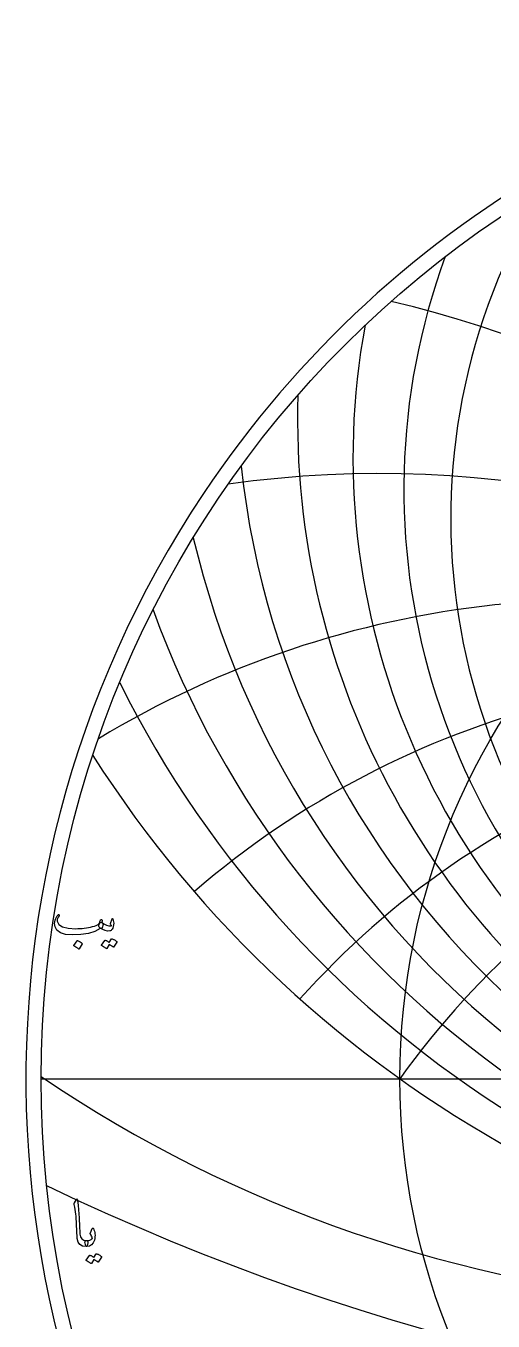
# Model space of a CAD drawing. Header units: millimetres. Extents: x -75 to 75, y -75 to 77.
# Drawn here: x -75.3 to -41.9, y -17.3 to 75.3 of the extents above; entities that cross this region are included whole.
import ezdxf

# ---------------------------------------------------------------- set-up
doc = ezdxf.new("R2010")
doc.units = ezdxf.units.MM
for name, color, linetype in [('CUT_OUTER', 1, 'Continuous'), ('ENGRAVE', 7, 'Continuous'), ('ENGRAVE_FINE', 8, 'Continuous'), ('TEXT', 5, 'Continuous')]:
    doc.layers.add(name, color=color, linetype=linetype)

msp = doc.modelspace()

# ---------------------------------------------------------------- linework, layer by layer
at = {"layer": 'CUT_OUTER'}
for centre, radius, start, end in [((-0.0002, -0.0002), 75.3374, 146.249794, 87.803295), ((-0.0008, 0.0009), 75.3363, 92.195935, 146.250222)]:
    msp.add_arc(centre, radius, start, end, dxfattribs=at)
at = {"layer": 'ENGRAVE'}
msp.add_lwpolyline([(-74.25, 0), (74.25, 0)], dxfattribs=at)
for radius in [74.25, 48.6033]:
    msp.add_circle((0, 0), radius, dxfattribs=at)
for centre, radius, start, end in [((0, 47.1324), 55.9213, 178.212698, 1.787302), ((0, -34.6684), 59.7007, 35.5, 144.5), ((0, -34.6684), 59.7007, 35.5, 144.5), ((0, 68.1393), 83.6973, 212.539417, 327.460583), ((-21.0545, 78.5764), 94.7619, 235.850243, 266.087906)]:
    msp.add_arc(centre, radius, start, end, dxfattribs=at)
at = {"layer": 'ENGRAVE_FINE'}
for centre, radius, start, end in [((0, 40.072), 44.9661, 148.455434, 31.544566), ((0, 42.136), 48.3191, 159.847193, 20.152807), ((-71.1485, -34.6684), 92.8778, 13.290888, 76.348103), ((-71.1485, -34.6684), 92.8778, 13.290888, 76.348103), ((0, 44.4732), 51.9539, 169.577451, 10.422549), ((0, 50.1749), 60.2844, 186.0602, 353.9398), ((-50.0948, -34.6684), 77.9337, 16.979292, 97.948707), ((-50.0948, -34.6684), 77.9337, 16.979292, 97.948707), ((0, 53.6788), 65.1234, 193.308562, 346.691438), ((-34.4682, -34.6684), 68.9364, 20.941525, 121.178865), ((-34.4682, -34.6684), 68.9364, 20.941525, 121.178865), ((0, 57.745), 70.5411, 200.083139, 339.916861), ((-21.7293, -34.6684), 63.5322, 25.266753, 130.864622), ((-21.7293, -34.6684), 63.5322, 25.266753, 130.864622), ((0, 62.5059), 76.6725, 206.471969, 333.528031), ((-10.5268, -34.6684), 60.6217, 30.069347, 138.237961), ((-10.5268, -34.6684), 60.6217, 30.069347, 138.237961), ((0, 145.6412), 170.1393, 244.27222, 295.72778)]:
    msp.add_arc(centre, radius, start, end, dxfattribs=at)
at = {"layer": 'TEXT'}
for points in [[(-69.9087, 11.1671), (-69.9042, 11.1648), (-69.8999, 11.1625), (-69.896, 11.1601), (-69.8923, 11.1578), (-69.8887, 11.1551), (-69.8847, 11.1519), (-69.8805, 11.1481), (-69.8759, 11.1437), (-69.8382, 11.0992), (-69.8232, 11.036), (-69.8312, 10.954), (-69.8619, 10.8533), (-69.8903, 10.7921), (-69.9193, 10.7538), (-69.9488, 10.7383), (-69.979, 10.7456), (-69.9942, 10.7529), (-70.0071, 10.7561), (-70.0176, 10.7552), (-70.0258, 10.7503), (-70.4099, 10.5401), (-70.8689, 10.392), (-71.4029, 10.3059), (-72.0118, 10.2819), (-72.5042, 10.324), (-72.876, 10.4365), (-73.1271, 10.6191), (-73.2577, 10.8721), (-73.2779, 10.9915), (-73.2823, 11.1109), (-73.2709, 11.2304), (-73.2436, 11.3498), (-73.2065, 11.4555), (-73.1605, 11.5524), (-73.1058, 11.6405), (-73.0422, 11.7198), (-73.0302, 11.7298), (-73.0176, 11.7362), (-73.0045, 11.7392), (-72.9907, 11.7386), (-72.9778, 11.733), (-72.9673, 11.7257), (-72.9591, 11.7166), (-72.9532, 11.7058), (-72.9506, 11.6952), (-72.9521, 11.6824), (-72.9576, 11.6671), (-72.9673, 11.6496), (-73.0352, 11.55), (-73.0797, 11.4529), (-73.1008, 11.358), (-73.0984, 11.2655), (-72.9872, 11.0336), (-72.7284, 10.8674), (-72.3221, 10.7667), (-71.7682, 10.7315), (-71.6161, 10.7339), (-71.4644, 10.7409), (-71.3129, 10.7526), (-71.1617, 10.769), (-71.0116, 10.7901), (-70.8637, 10.8158), (-70.7177, 10.8463), (-70.5738, 10.8814), (-70.4342, 10.9212), (-70.3197, 10.961), (-70.2305, 11.0009), (-70.1663, 11.0407), (-70.1416, 11.0618), (-70.1189, 11.0875), (-70.0983, 11.118), (-70.0797, 11.1531), (-70.0623, 11.1923), (-70.0451, 11.2351), (-70.0283, 11.2813), (-70.0118, 11.3311), (-70.0053, 11.3463), (-69.9954, 11.3592), (-69.9819, 11.3697), (-69.9649, 11.3779), (-69.9468, 11.3823), (-69.9298, 11.3814), (-69.914, 11.3753), (-69.8994, 11.3639), (-69.8877, 11.3481), (-69.8806, 11.3287), (-69.8783, 11.3059), (-69.8806, 11.2796)], [(-70.0492, 10.7924), (-70.1002, 10.8407), (-70.1265, 10.9013), (-70.1283, 10.9742), (-70.1055, 11.0594), (-70.056, 11.1358), (-70.0106, 11.1824), (-69.9693, 11.199), (-69.9321, 11.1859), (-69.7565, 11.0697), (-69.5809, 10.988), (-69.4052, 10.9408), (-69.2296, 10.9283), (-69.2234, 10.9294), (-69.219, 10.9329), (-69.2164, 10.9388), (-69.2155, 10.947), (-69.2199, 10.9625), (-69.2331, 10.9856), (-69.255, 11.0164), (-69.2858, 11.0547), (-69.2916, 11.0664), (-69.2951, 11.0781), (-69.2963, 11.0899), (-69.2951, 11.1016), (-69.1827, 11.4248), (-69.1775, 11.437), (-69.171, 11.4458), (-69.1634, 11.4511), (-69.1546, 11.4529), (-69.1458, 11.4514), (-69.1382, 11.447), (-69.1318, 11.4397), (-69.1265, 11.4294), (-69.0914, 11.3243), (-69.0703, 11.2198), (-69.0633, 11.1159), (-69.0703, 11.0126), (-69.0932, 10.8841), (-69.1242, 10.7795), (-69.1634, 10.699), (-69.2108, 10.6425), (-69.2468, 10.6115), (-69.2799, 10.5887), (-69.3101, 10.574), (-69.3373, 10.5676), (-69.4942, 10.5641), (-69.6652, 10.6004), (-69.8502, 10.6765), (-70.0492, 10.7924)], [(-71.6839, 9.865), (-71.6781, 9.8709), (-71.6699, 9.8744), (-71.6593, 9.8756), (-71.6464, 9.8744), (-71.5554, 9.8375), (-71.4696, 9.7924), (-71.3891, 9.7391), (-71.3139, 9.6777), (-71.3066, 9.6683), (-71.3034, 9.6589), (-71.3042, 9.6496), (-71.3092, 9.6402), (-71.5293, 9.2842), (-71.5375, 9.2757), (-71.5481, 9.2737), (-71.561, 9.2781), (-71.5762, 9.2889), (-71.5894, 9.2983), (-71.6101, 9.3123), (-71.6385, 9.3311), (-71.6745, 9.3545), (-71.7188, 9.3826), (-71.7717, 9.4154), (-71.8335, 9.4528), (-71.9041, 9.495), (-71.9134, 9.502), (-71.9181, 9.509), (-71.9181, 9.5161), (-71.9134, 9.5231)], [(-69.2155, 9.9962), (-69.2097, 10.002), (-69.2015, 10.0055), (-69.1909, 10.0067), (-69.178, 10.0055), (-69.1319, 9.9883), (-69.0873, 9.9692), (-69.0441, 9.9485), (-69.0024, 9.9259), (-68.9619, 9.9013), (-68.9222, 9.8744), (-68.8834, 9.8451), (-68.8455, 9.8135), (-68.8382, 9.8038), (-68.835, 9.7936), (-68.8358, 9.7828), (-68.8408, 9.7713), (-69.0656, 9.4154), (-69.0718, 9.4107), (-69.0809, 9.4107), (-69.0929, 9.4154), (-69.1078, 9.4247), (-69.118, 9.4334), (-69.1347, 9.4452), (-69.1578, 9.4603), (-69.1874, 9.4786), (-69.2237, 9.5004), (-69.267, 9.526), (-69.3174, 9.5554), (-69.3748, 9.5887), (-69.5528, 9.3123), (-69.561, 9.3038), (-69.5715, 9.3018), (-69.5844, 9.3062), (-69.5996, 9.317), (-69.6128, 9.3264), (-69.6336, 9.3404), (-69.6619, 9.3592), (-69.698, 9.3826), (-69.7422, 9.4107), (-69.7951, 9.4435), (-69.8569, 9.4809), (-69.9275, 9.5231), (-69.9348, 9.5301), (-69.938, 9.5372), (-69.9371, 9.5442), (-69.9321, 9.5512), (-69.7026, 9.8931), (-69.6968, 9.899), (-69.6886, 9.9025), (-69.678, 9.9037), (-69.6652, 9.9025), (-69.6259, 9.8898), (-69.5879, 9.875), (-69.551, 9.8581), (-69.5153, 9.8393), (-69.4807, 9.8186), (-69.4474, 9.7965), (-69.4152, 9.773), (-69.3841, 9.7479)], [(-71.7213, -8.6241), (-71.7122, -8.61), (-71.7037, -8.6006), (-71.6958, -8.5959), (-71.6885, -8.5959), (-71.6774, -8.6021), (-71.6674, -8.6205), (-71.6587, -8.6513), (-71.6511, -8.6943), (-71.6124, -9.0441), (-71.5808, -9.3676), (-71.5562, -9.6647), (-71.5386, -9.9355), (-71.5274, -10.1671), (-71.517, -10.3746), (-71.5075, -10.5582), (-71.4988, -10.7177), (-71.4914, -10.8533), (-71.4854, -10.9648), (-71.4808, -11.0523), (-71.4777, -11.1159), (-71.4362, -11.3062), (-71.3443, -11.4461), (-71.202, -11.5357), (-71.0094, -11.5749), (-70.9558, -11.5889), (-70.9215, -11.6217), (-70.9066, -11.6733), (-70.911, -11.7435), (-70.933, -11.8542), (-70.9567, -11.9332), (-70.9821, -11.9806), (-71.0094, -11.9964), (-71.2804, -11.9607), (-71.4801, -11.8536), (-71.6083, -11.675), (-71.6651, -11.425), (-71.674, -11.3054), (-71.6821, -11.1855), (-71.6893, -11.0654), (-71.6955, -10.9449), (-71.7013, -10.8242), (-71.7067, -10.7031), (-71.7118, -10.5818), (-71.7166, -10.4601), (-71.7254, -10.2281), (-71.7377, -10.0193), (-71.7535, -9.8335), (-71.7728, -9.6709), (-71.7957, -9.5147), (-71.822, -9.3483), (-71.8519, -9.1716), (-71.8852, -8.9847), (-71.8896, -8.951), (-71.8888, -8.9203), (-71.8826, -8.8925), (-71.8712, -8.8676)], [(-70.7283, -11.0081), (-70.5972, -10.7177), (-70.5779, -10.6858), (-70.5574, -10.6744), (-70.5357, -10.6835), (-70.5129, -10.7131), (-70.4707, -10.8016), (-70.4379, -10.894), (-70.4145, -10.9901), (-70.4005, -11.0901), (-70.3961, -11.1945), (-70.4016, -11.3038), (-70.4171, -11.4181), (-70.4426, -11.5374), (-70.5202, -11.7382), (-70.6405, -11.8817), (-70.8036, -11.9677), (-71.0094, -11.9964), (-71.0331, -11.9815), (-71.0574, -11.9367), (-71.0823, -11.8621), (-71.1077, -11.7576), (-71.115, -11.7016), (-71.1136, -11.6557), (-71.1033, -11.6197), (-71.0843, -11.5936), (-71.0691, -11.5837), (-71.0515, -11.5772), (-71.0316, -11.5743), (-71.0094, -11.5749), (-70.8797, -11.5708), (-70.767, -11.5444), (-70.6712, -11.4958), (-70.5925, -11.425), (-70.589, -11.4194), (-70.5878, -11.4121), (-70.589, -11.4031), (-70.5925, -11.3922), (-70.6109, -11.3261), (-70.6382, -11.2587), (-70.6742, -11.1902), (-70.719, -11.1206), (-70.7336, -11.0942), (-70.74, -11.0667), (-70.7383, -11.038), (-70.7283, -11.0081)], [(-70.3115, -12.5257), (-70.3056, -12.5199), (-70.2974, -12.5163), (-70.2869, -12.5152), (-70.274, -12.5163), (-70.2279, -12.5336), (-70.1832, -12.5526), (-70.1401, -12.5734), (-70.0983, -12.596), (-70.0578, -12.6206), (-70.0181, -12.6475), (-69.9793, -12.6768), (-69.9414, -12.7084), (-69.9341, -12.718), (-69.9309, -12.7283), (-69.9318, -12.7391), (-69.9368, -12.7505), (-70.1616, -13.1065), (-70.1677, -13.1112), (-70.1768, -13.1112), (-70.1888, -13.1065), (-70.2037, -13.0971), (-70.214, -13.0885), (-70.2307, -13.0767), (-70.2538, -13.0616), (-70.2834, -13.0433), (-70.3197, -13.0215), (-70.363, -12.9959), (-70.4133, -12.9664), (-70.4707, -12.9332), (-70.6487, -13.2096), (-70.6569, -13.2181), (-70.6674, -13.2201), (-70.6803, -13.2157), (-70.6955, -13.2049), (-70.7087, -13.1955), (-70.7295, -13.1815), (-70.7579, -13.1627), (-70.7939, -13.1393), (-70.8381, -13.1112), (-70.8911, -13.0784), (-70.9529, -13.0409), (-71.0234, -12.9988), (-71.0307, -12.9918), (-71.034, -12.9847), (-71.0331, -12.9777), (-71.0281, -12.9707), (-70.7986, -12.6288), (-70.7927, -12.6229), (-70.7845, -12.6194), (-70.774, -12.6182), (-70.7611, -12.6194), (-70.7219, -12.6321), (-70.6838, -12.6469), (-70.6469, -12.6637), (-70.6112, -12.6826), (-70.5767, -12.7033), (-70.5433, -12.7254), (-70.5111, -12.7489), (-70.4801, -12.774)]]:
    msp.add_lwpolyline(points, close=True, dxfattribs=at)

doc.saveas('drawing.dxf')
